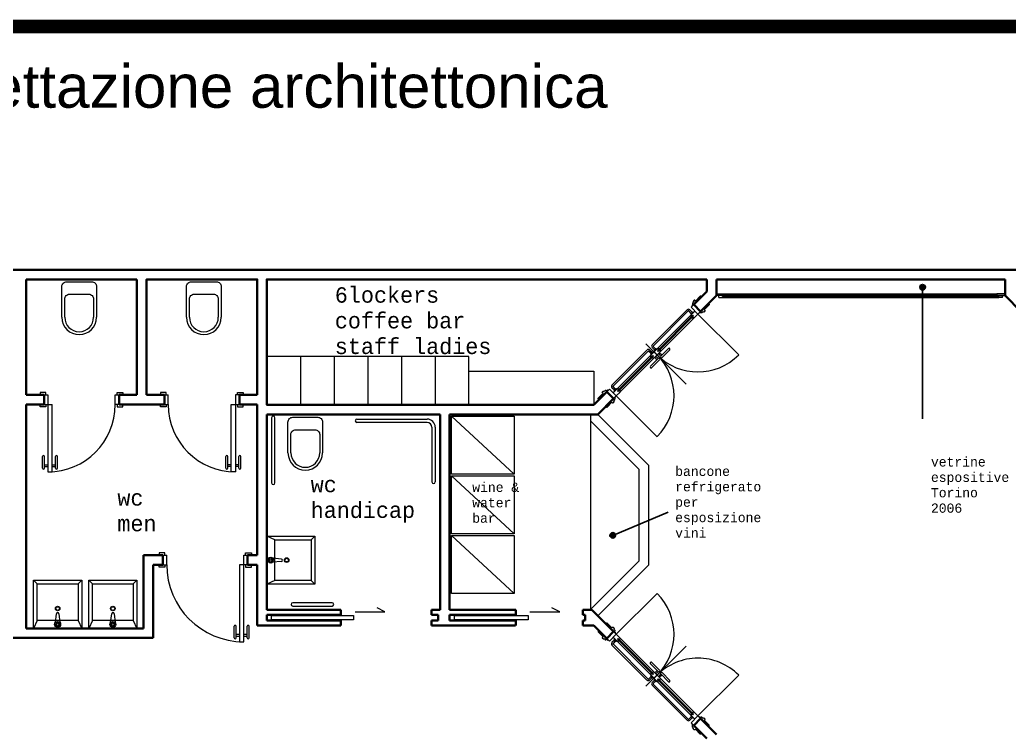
# Model space of a CAD drawing. Header units: millimetres. Extents: x 315.9 to 351.7, y 164.8 to 191.
# Drawn here: x 327.54 to 337.83, y 182.31 to 189.73 of the extents above; entities that cross this region are included whole.
import ezdxf

# ---------------------------------------------------------------- set-up
doc = ezdxf.new("R2010")
doc.units = ezdxf.units.MM
doc.linetypes.add('DASHED2', pattern=[9.525, 6.35, -3.175])
for name, color, linetype, lineweight in [('ARREDI attrezzature - furniture', 175, 'Continuous', 9), ('MURATURA sezioni - section wall', 7, 'Continuous', 40), ('PORTE finestre - doors windows', 252, 'Continuous', 5), ('PROIEZIONI finissime - fine lines', 251, 'Continuous', 9), ('www.archweb.it - All rights reserved', 2, 'Continuous', 5)]:
    doc.layers.add(name, color=color, linetype=linetype, lineweight=lineweight)
doc.layers.add('SCRITTE - txt', color=252, linetype='Continuous')
doc.layers.add('VETRATE sezioni - windows sections', color=171, linetype='Continuous', true_color=0x4d79ff)
doc.styles.add('LUCIDA', font='lucon.TTF')
doc.styles.get("Standard").update_dxf_attribs({"font": 'arial.ttf'})

msp = doc.modelspace()

# ---------------------------------------------------------------- hatches: boundary and pattern name
at = {"layer": 'SCRITTE - txt'}
for points in [[(336.956, 186.953, 1), (336.898, 186.953, 1)], [(333.736, 184.376, 1), (333.679, 184.376, 1)]]:
    msp.add_hatch(color=256, dxfattribs=at).paths.add_polyline_path(points)

# ---------------------------------------------------------------- linework, layer by layer
at = {"layer": 'ARREDI attrezzature - furniture', "linetype": 'Continuous', "lineweight": 0}
for p, q in [((334.784, 186.886), (337.784, 186.886)), ((334.809, 186.846), (334.809, 186.866)), ((334.809, 186.846), (334.849, 186.846)), ((334.849, 186.846), (334.849, 186.856)), ((334.849, 186.856), (334.869, 186.856)), ((334.869, 186.886), (334.869, 186.856)), ((337.699, 186.886), (337.699, 186.856)), ((337.719, 186.856), (337.699, 186.856)), ((337.719, 186.846), (337.719, 186.856)), ((337.759, 186.846), (337.719, 186.846)), ((337.759, 186.846), (337.759, 186.866)), ((333.478, 183.601), (333.478, 185.633))]:
    msp.add_line(p, q, dxfattribs=at)
at = {"layer": 'ARREDI attrezzature - furniture'}
for p, q in [((334.538, 186.698), (334.517, 186.677)), ((333.719, 185.879), (333.741, 185.9)), ((332.032, 185.613), (332.682, 185.013)), ((330.162, 185.598), (330.162, 184.921)), ((330.196, 184.921), (330.196, 185.598)), ((331.049, 185.583), (331.778, 185.583)), ((331.778, 185.549), (331.049, 185.549)), ((331.828, 185.499), (331.828, 184.931)), ((331.862, 185.499), (331.862, 184.931)), ((332.032, 184.993), (332.682, 184.393)), ((332.032, 184.373), (332.682, 183.773)), ((330.194, 184.331), (330.112, 184.369)), ((330.194, 184.331), (330.574, 184.331)), ((330.194, 183.907), (330.194, 184.331)), ((330.574, 184.331), (330.574, 183.907)), ((330.264, 184.106), (330.172, 184.096)), ((330.173, 184.143), (330.264, 184.131)), ((327.726, 183.492), (327.726, 183.872)), ((327.726, 183.872), (328.15, 183.872)), ((328.15, 183.872), (328.15, 183.492)), ((328.3, 183.492), (328.3, 183.872)), ((328.3, 183.872), (328.724, 183.872)), ((328.724, 183.872), (328.724, 183.492)), ((330.574, 183.907), (330.194, 183.907)), ((330.791, 183.675), (330.381, 183.675)), ((327.915, 183.471), (327.927, 183.562)), ((327.952, 183.562), (327.962, 183.47)), ((328.488, 183.471), (328.5, 183.562)), ((328.525, 183.562), (328.536, 183.47)), ((330.381, 183.641), (330.791, 183.641)), ((327.726, 183.492), (327.688, 183.41)), ((328.15, 183.492), (327.726, 183.492)), ((328.3, 183.492), (328.262, 183.41)), ((328.724, 183.492), (328.3, 183.492)), ((333.719, 183.295), (333.741, 183.273)), ((334.538, 182.476), (334.517, 182.497))]:
    msp.add_line(p, q, dxfattribs=at)
at = {"layer": 'ARREDI attrezzature - furniture', "linetype": 'Continuous'}
for p, q in [((333.551, 185.633), (334.078, 185.106)), ((333.481, 185.563), (333.978, 185.065)), ((334.078, 185.106), (334.078, 184.067)), ((333.978, 185.065), (333.978, 184.109)), ((333.481, 183.611), (333.978, 184.109)), ((333.551, 183.541), (334.078, 184.067))]:
    msp.add_line(p, q, dxfattribs=at)
at = {"layer": 'ARREDI attrezzature - furniture', "ltscale": 1.2}
for p, q in [((330.574, 184.331), (330.612, 184.369)), ((327.726, 183.872), (327.688, 183.91)), ((328.15, 183.872), (328.188, 183.91)), ((328.3, 183.872), (328.262, 183.91)), ((328.724, 183.872), (328.762, 183.91)), ((330.194, 183.907), (330.112, 183.869)), ((330.574, 183.907), (330.612, 183.869)), ((328.15, 183.492), (328.188, 183.41)), ((328.724, 183.492), (328.762, 183.41))]:
    msp.add_line(p, q, dxfattribs=at)
at = {"layer": 'ARREDI attrezzature - furniture'}
for points in [[(327.982, 186.641), (327.982, 186.961, -0.414214), (328.032, 187.011), (328.292, 187.011, -0.414214), (328.342, 186.961), (328.342, 186.641)], [(329.278, 186.641), (329.278, 186.961, -0.414214), (329.328, 187.011), (329.588, 187.011, -0.414214), (329.638, 186.961), (329.638, 186.641)], [(328.012, 186.641), (328.012, 186.831, -0.414214), (328.062, 186.881), (328.262, 186.881, -0.414214), (328.312, 186.831), (328.312, 186.641)], [(329.308, 186.641), (329.308, 186.831, -0.414214), (329.358, 186.881), (329.558, 186.881, -0.414214), (329.608, 186.831), (329.608, 186.641)], [(330.332, 185.233), (330.332, 185.553, -0.414214), (330.382, 185.603), (330.642, 185.603, -0.414214), (330.692, 185.553), (330.692, 185.233)], [(330.362, 185.233), (330.362, 185.423, -0.414214), (330.412, 185.473), (330.612, 185.473, -0.414214), (330.662, 185.423), (330.662, 185.233)]]:
    msp.add_lwpolyline(points, format="xyb", dxfattribs=at)
at = {"layer": 'ARREDI attrezzature - furniture', "linetype": 'Continuous', "lineweight": 0}
for points in [[(334.869, 186.866), (334.784, 186.866), (334.784, 186.886), (334.869, 186.886)], [(337.699, 186.866), (337.784, 186.866), (337.784, 186.886), (337.699, 186.886)]]:
    msp.add_lwpolyline(points, dxfattribs=at)
at = {"layer": 'ARREDI attrezzature - furniture', "linetype": 'Continuous'}
for points in [[(332.212, 186.233), (330.112, 186.233), (330.112, 185.733), (332.212, 185.733)], [(330.462, 186.233), (330.462, 185.733)], [(330.812, 186.233), (330.812, 185.733)], [(331.162, 186.233), (331.162, 185.733)], [(331.512, 186.233), (331.512, 185.733)], [(331.862, 186.233), (331.862, 185.733)], [(332.212, 186.083), (333.51, 186.083), (333.51, 185.733), (332.212, 185.733), (332.212, 186.233)]]:
    msp.add_lwpolyline(points, dxfattribs=at)
at = {"layer": 'ARREDI attrezzature - furniture'}
for points in [[(332.032, 185.613), (332.682, 185.613), (332.682, 185.013), (332.032, 185.013)], [(332.032, 184.993), (332.682, 184.993), (332.682, 184.393), (332.032, 184.393)], [(332.032, 184.373), (332.682, 184.373), (332.682, 183.773), (332.032, 183.773)], [(330.112, 184.369), (330.612, 184.369), (330.612, 183.869), (330.112, 183.869)], [(330.133, 184.105), (330.16, 184.096), (330.177, 184.119), (330.16, 184.142), (330.133, 184.134)], [(327.688, 183.41), (327.688, 183.91), (328.188, 183.91), (328.188, 183.41)], [(328.262, 183.41), (328.262, 183.91), (328.762, 183.91), (328.762, 183.41)], [(327.952, 183.431), (327.961, 183.458), (327.938, 183.475), (327.915, 183.458), (327.924, 183.431)], [(328.526, 183.431), (328.535, 183.458), (328.512, 183.475), (328.489, 183.458), (328.498, 183.431)]]:
    msp.add_lwpolyline(points, close=True, dxfattribs=at)
for centre, radius in [((330.153, 184.119), 0.0309), ((330.153, 184.119), 0.0126), ((330.318, 184.119), 0.0238), ((330.318, 184.119), 0.019), ((327.938, 183.616), 0.0238), ((327.938, 183.616), 0.019), ((328.512, 183.616), 0.0238), ((328.512, 183.616), 0.019), ((327.938, 183.451), 0.0309), ((327.938, 183.451), 0.0126), ((328.512, 183.451), 0.0309), ((328.512, 183.451), 0.0126)]:
    msp.add_circle(centre, radius, dxfattribs=at)
for centre, radius, start, end in [((328.162, 186.641), 0.18, 180, 0), ((328.162, 186.641), 0.15, 180, 0), ((329.458, 186.641), 0.18, 180, 0), ((329.458, 186.641), 0.15, 180, 0), ((330.179, 185.598), 0.0172, 0, 180), ((331.049, 185.566), 0.0172, 90, 270), ((331.778, 185.499), 0.0843, 0, 90), ((331.778, 185.499), 0.05, 0, 90), ((330.512, 185.233), 0.18, 180, 0), ((330.512, 185.233), 0.15, 180, 0), ((330.179, 184.921), 0.0172, 180, 0), ((331.845, 184.931), 0.0172, 180, 0), ((330.264, 184.118), 0.0123, 269.5099, 89.5099), ((330.381, 183.658), 0.0172, 90, 270), ((330.791, 183.658), 0.0172, 270, 90), ((327.939, 183.562), 0.0123, 359.5099, 179.5099), ((328.513, 183.562), 0.0123, 359.5099, 179.5099)]:
    msp.add_arc(centre, radius, start, end, dxfattribs=at)
at = {"layer": 'MURATURA sezioni - section wall'}
for p, q in [((315.962, 187.135), (342.609, 187.135)), ((327.612, 187.035), (327.612, 185.835)), ((327.612, 187.035), (328.762, 187.035)), ((328.762, 185.835), (328.762, 187.035)), ((334.684, 186.908), (334.684, 187.035)), ((327.612, 185.835), (327.797, 185.835)), ((327.797, 185.835), (327.797, 185.735)), ((328.577, 185.835), (328.577, 185.735)), ((328.762, 185.835), (328.577, 185.835)), ((329.047, 185.835), (328.862, 185.835)), ((329.047, 185.735), (329.047, 185.835)), ((330.012, 185.835), (329.827, 185.835)), ((329.827, 185.835), (329.827, 185.735)), ((333.715, 185.797), (333.645, 185.868)), ((327.612, 185.735), (327.797, 185.735)), ((327.612, 185.735), (327.612, 183.41)), ((328.577, 185.735), (329.047, 185.735)), ((329.827, 185.735), (330.012, 185.735)), ((328.832, 184.071), (328.832, 183.41)), ((333.398, 183.551), (333.398, 183.601)), ((333.398, 183.441), (333.398, 183.491)), ((333.715, 183.377), (333.645, 183.306))]:
    msp.add_line(p, q, dxfattribs=at)
at = {"layer": 'MURATURA sezioni - section wall', "linetype": 'Continuous'}
for p, q in [((334.784, 186.866), (334.784, 187.035)), ((337.784, 186.866), (337.784, 187.035)), ((337.784, 186.866), (337.784, 187.035)), ((334.55, 186.773), (334.684, 186.908)), ((334.62, 186.702), (334.784, 186.866)), ((337.948, 186.702), (337.784, 186.866)), ((334.55, 186.773), (334.62, 186.702)), ((333.645, 185.868), (333.51, 185.733)), ((330.012, 184.171), (330.012, 185.735)), ((333.51, 185.733), (332.407, 185.733)), ((333.715, 185.797), (333.551, 185.633)), ((330.112, 183.601), (330.112, 185.633)), ((330.112, 185.633), (331.912, 185.633)), ((331.912, 185.633), (331.912, 183.601)), ((333.551, 185.633), (332.012, 185.633)), ((332.012, 183.601), (332.012, 185.633)), ((328.832, 184.171), (328.832, 183.41)), ((328.932, 184.171), (328.832, 184.171)), ((329.032, 184.171), (328.832, 184.171)), ((329.032, 184.171), (329.032, 184.071)), ((329.912, 184.171), (330.012, 184.171)), ((329.912, 184.171), (329.912, 184.071)), ((328.932, 183.31), (328.932, 184.071)), ((329.032, 184.071), (328.932, 184.071)), ((329.912, 184.071), (330.012, 184.071)), ((330.012, 184.071), (330.012, 183.441)), ((330.112, 183.601), (330.882, 183.601)), ((330.112, 183.551), (330.112, 183.491)), ((330.112, 183.551), (330.882, 183.551)), ((330.882, 183.601), (330.882, 183.551)), ((331.822, 183.601), (331.822, 183.551)), ((331.912, 183.601), (331.822, 183.601)), ((331.892, 183.551), (331.822, 183.551)), ((331.892, 183.551), (331.892, 183.491)), ((332.012, 183.601), (332.699, 183.601)), ((332.012, 183.551), (332.699, 183.551)), ((332.012, 183.551), (332.012, 183.491)), ((332.699, 183.601), (332.699, 183.551)), ((333.491, 183.601), (333.398, 183.601)), ((333.419, 183.551), (333.398, 183.551)), ((333.419, 183.551), (333.419, 183.491)), ((333.715, 183.377), (333.491, 183.601)), ((330.112, 183.491), (330.882, 183.491)), ((330.882, 183.491), (330.882, 183.441)), ((331.822, 183.491), (331.822, 183.441)), ((331.892, 183.491), (331.822, 183.491)), ((332.012, 183.491), (332.699, 183.491)), ((332.699, 183.491), (332.699, 183.441)), ((333.419, 183.491), (333.398, 183.491)), ((327.612, 183.41), (328.832, 183.41)), ((330.012, 183.441), (330.882, 183.441)), ((331.822, 183.441), (332.698, 183.441)), ((333.51, 183.441), (333.398, 183.441)), ((333.645, 183.306), (333.51, 183.441)), ((326.192, 183.31), (328.932, 183.31)), ((334.55, 182.401), (334.62, 182.472)), ((334.62, 182.472), (334.784, 182.308)), ((334.55, 182.401), (334.684, 182.266))]:
    msp.add_line(p, q, dxfattribs=at)
at = {"layer": 'MURATURA sezioni - section wall'}
for points in [[(328.862, 185.835), (328.862, 187.035), (330.012, 187.035), (330.012, 185.835)], [(333.51, 185.733), (330.112, 185.733), (330.112, 187.035), (332.407, 187.035)], [(332.407, 187.035), (334.684, 187.035)], [(334.784, 187.035), (337.784, 187.035)]]:
    msp.add_lwpolyline(points, dxfattribs=at)
at = {"layer": 'PORTE finestre - doors windows', "ltscale": 1.2}
for p, q in [((334.56, 186.706), (333.712, 185.857)), ((334.481, 186.718), (334.117, 186.354)), ((334.491, 186.708), (334.127, 186.343)), ((334.541, 186.662), (334.173, 186.294)), ((334.544, 186.658), (334.177, 186.29)), ((334.548, 186.655), (334.18, 186.287)), ((334.2, 186.282), (334.56, 186.642)), ((334.522, 186.682), (334.497, 186.708)), ((334.533, 186.693), (334.508, 186.718)), ((334.521, 186.661), (334.53, 186.651)), ((334.142, 186.302), (334.117, 186.327)), ((334.153, 186.312), (334.127, 186.338)), ((333.699, 185.937), (334.063, 186.301)), ((333.71, 185.926), (334.074, 186.29)), ((333.756, 185.877), (334.124, 186.244)), ((333.759, 185.873), (334.127, 186.241)), ((333.763, 185.87), (334.131, 186.237)), ((334.105, 186.265), (334.08, 186.29)), ((334.116, 186.276), (334.09, 186.301)), ((334.103, 186.243), (334.113, 186.234)), ((334.169, 186.201), (334.144, 186.226)), ((334.179, 186.212), (334.155, 186.237)), ((334.174, 186.314), (334.184, 186.305)), ((334.206, 186.238), (334.181, 186.263)), ((334.216, 186.249), (334.191, 186.273)), ((334.206, 186.238), (334.285, 186.318)), ((334.22, 186.224), (334.299, 186.303)), ((334.135, 186.217), (333.775, 185.857)), ((334.179, 186.212), (334.1, 186.132)), ((334.194, 186.198), (334.114, 186.118)), ((333.735, 185.895), (333.71, 185.921)), ((333.725, 185.885), (333.699, 185.91)), ((333.757, 185.897), (333.766, 185.887)), ((333.725, 183.289), (333.699, 183.264)), ((333.735, 183.279), (333.71, 183.253)), ((333.71, 183.248), (334.074, 182.883)), ((334.56, 182.468), (333.712, 183.317)), ((333.756, 183.297), (334.124, 182.929)), ((333.759, 183.301), (334.127, 182.933)), ((333.763, 183.304), (334.131, 182.936)), ((334.135, 182.957), (333.775, 183.317)), ((333.699, 183.237), (334.063, 182.873)), ((334.179, 182.962), (334.1, 183.041)), ((334.194, 182.976), (334.114, 183.056)), ((334.169, 182.973), (334.144, 182.948)), ((334.179, 182.962), (334.155, 182.937)), ((334.206, 182.936), (334.181, 182.911)), ((334.206, 182.936), (334.285, 182.856)), ((334.22, 182.95), (334.299, 182.87)), ((334.105, 182.909), (334.08, 182.883)), ((334.116, 182.898), (334.09, 182.873)), ((334.142, 182.872), (334.117, 182.847)), ((334.153, 182.862), (334.127, 182.836)), ((334.491, 182.466), (334.127, 182.83)), ((334.541, 182.512), (334.173, 182.88)), ((334.544, 182.516), (334.177, 182.883)), ((334.548, 182.519), (334.18, 182.887)), ((334.216, 182.925), (334.191, 182.9)), ((334.2, 182.892), (334.56, 182.532)), ((334.481, 182.456), (334.117, 182.82)), ((334.522, 182.492), (334.497, 182.466)), ((334.533, 182.481), (334.508, 182.456))]:
    msp.add_line(p, q, dxfattribs=at)
at = {"layer": 'PORTE finestre - doors windows'}
for p, q in [((327.817, 185.86), (327.757, 185.86)), ((327.757, 185.86), (327.757, 185.835)), ((327.757, 185.835), (327.837, 185.835)), ((327.797, 185.835), (327.797, 185.735)), ((327.817, 185.835), (327.817, 185.86)), ((327.837, 185.835), (327.837, 185.035)), ((328.537, 185.735), (328.537, 185.835)), ((328.537, 185.835), (328.617, 185.835)), ((328.557, 185.86), (328.617, 185.86)), ((328.557, 185.835), (328.557, 185.86)), ((328.577, 185.835), (328.577, 185.735)), ((328.617, 185.86), (328.617, 185.835)), ((329.067, 185.86), (329.007, 185.86)), ((329.007, 185.86), (329.007, 185.835)), ((329.007, 185.835), (329.087, 185.835)), ((329.047, 185.835), (329.047, 185.735)), ((329.067, 185.835), (329.067, 185.86)), ((329.087, 185.735), (329.087, 185.835)), ((329.867, 185.835), (329.787, 185.835)), ((329.787, 185.835), (329.787, 185.035)), ((329.807, 185.86), (329.867, 185.86)), ((329.807, 185.835), (329.807, 185.86)), ((329.827, 185.835), (329.827, 185.735)), ((329.867, 185.86), (329.867, 185.835)), ((327.757, 185.71), (327.757, 185.735)), ((327.757, 185.735), (327.882, 185.735)), ((327.817, 185.71), (327.757, 185.71)), ((327.817, 185.735), (327.817, 185.71)), ((327.882, 185.035), (327.882, 185.735)), ((328.617, 185.735), (328.537, 185.735)), ((328.557, 185.735), (328.557, 185.71)), ((328.557, 185.71), (328.617, 185.71)), ((328.617, 185.71), (328.617, 185.735)), ((329.007, 185.71), (329.007, 185.735)), ((329.007, 185.735), (329.087, 185.735)), ((329.067, 185.71), (329.007, 185.71)), ((329.067, 185.735), (329.067, 185.71)), ((329.742, 185.735), (329.867, 185.735)), ((329.742, 185.035), (329.742, 185.735)), ((329.807, 185.735), (329.807, 185.71)), ((329.807, 185.71), (329.867, 185.71)), ((329.867, 185.71), (329.867, 185.735)), ((327.782, 185.075), (327.782, 185.195)), ((327.802, 185.075), (327.802, 185.195)), ((327.917, 185.075), (327.917, 185.195)), ((327.937, 185.075), (327.937, 185.195)), ((329.687, 185.075), (329.687, 185.195)), ((329.707, 185.075), (329.707, 185.195)), ((329.822, 185.075), (329.822, 185.195)), ((329.842, 185.075), (329.842, 185.195)), ((327.802, 185.11), (327.837, 185.11)), ((327.802, 185.09), (327.837, 185.09)), ((327.882, 185.11), (327.917, 185.11)), ((327.882, 185.09), (327.917, 185.09)), ((329.742, 185.11), (329.707, 185.11)), ((329.742, 185.09), (329.707, 185.09)), ((329.822, 185.11), (329.787, 185.11)), ((329.822, 185.09), (329.787, 185.09)), ((327.837, 185.035), (327.882, 185.035)), ((329.787, 185.035), (329.742, 185.035)), ((329.052, 184.196), (328.992, 184.196)), ((328.992, 184.196), (328.992, 184.171)), ((328.992, 184.171), (329.072, 184.171)), ((329.032, 184.171), (329.032, 184.071)), ((329.052, 184.171), (329.052, 184.196)), ((329.072, 184.071), (329.072, 184.171)), ((329.872, 184.171), (329.952, 184.171)), ((329.872, 183.271), (329.872, 184.171)), ((329.892, 184.196), (329.952, 184.196)), ((329.892, 184.171), (329.892, 184.196)), ((329.912, 184.171), (329.912, 184.071)), ((329.952, 184.196), (329.952, 184.171)), ((328.992, 184.046), (328.992, 184.071)), ((328.992, 184.071), (329.072, 184.071)), ((329.052, 184.071), (329.052, 184.046)), ((329.952, 184.071), (329.827, 184.071)), ((329.827, 184.071), (329.827, 183.271)), ((329.892, 184.071), (329.892, 184.046)), ((329.952, 184.046), (329.952, 184.071)), ((329.052, 184.046), (328.992, 184.046)), ((329.892, 184.046), (329.952, 184.046)), ((331.03, 183.583), (331.339, 183.583)), ((331.339, 183.583), (331.258, 183.624)), ((329.772, 183.311), (329.772, 183.431)), ((329.792, 183.311), (329.792, 183.431)), ((329.827, 183.346), (329.792, 183.346)), ((329.907, 183.346), (329.872, 183.346)), ((329.907, 183.311), (329.907, 183.431)), ((329.927, 183.311), (329.927, 183.431)), ((329.827, 183.326), (329.792, 183.326)), ((329.827, 183.271), (329.872, 183.271)), ((329.907, 183.326), (329.872, 183.326))]:
    msp.add_line(p, q, dxfattribs=at)
at = {"layer": 'PORTE finestre - doors windows', "ltscale": 1.2}
for points in [[(334.536, 186.759), (334.631, 186.854), (334.624, 186.861, 0.414214), (334.617, 186.861), (334.566, 186.81), (334.559, 186.818, 0.414214), (334.552, 186.818), (334.545, 186.81, 0.414214), (334.545, 186.803), (334.548, 186.8), (334.536, 186.787, 0.414214), (334.536, 186.78), (334.54, 186.775), (334.53, 186.764), (334.536, 186.759)], [(334.606, 186.688), (334.702, 186.784), (334.709, 186.777, -0.414214), (334.709, 186.769), (334.658, 186.719), (334.665, 186.711, -0.414214), (334.665, 186.704), (334.658, 186.697, -0.414214), (334.651, 186.697), (334.647, 186.701), (334.634, 186.688, -0.414214), (334.627, 186.688), (334.622, 186.693), (334.612, 186.683), (334.606, 186.688)], [(334.521, 186.661, -0.414214), (334.521, 186.666)], [(334.53, 186.651), (334.523, 186.644), (334.522, 186.645, -0.414214), (334.522, 186.65), (334.527, 186.655)], [(334.53, 186.637), (334.531, 186.636, 0.414214), (334.537, 186.636), (334.541, 186.64)], [(334.592, 186.674), (334.552, 186.634, -0.414214), (334.547, 186.634), (334.537, 186.644)], [(334.103, 186.243, -0.414214), (334.103, 186.249)], [(334.113, 186.234), (334.106, 186.227), (334.105, 186.227, -0.414214), (334.105, 186.233), (334.109, 186.237)], [(334.113, 186.22), (334.114, 186.219, 0.414214), (334.119, 186.219), (334.124, 186.223)], [(334.2, 186.282), (334.135, 186.217, -0.414214), (334.13, 186.217), (334.12, 186.227)], [(334.174, 186.314, 0.414214), (334.168, 186.314)], [(334.184, 186.305), (334.191, 186.312), (334.19, 186.312, 0.414214), (334.184, 186.312), (334.18, 186.308)], [(334.2, 186.282, 0.414214), (334.2, 186.288), (334.191, 186.297)], [(334.198, 186.305), (334.199, 186.304, -0.414214), (334.199, 186.298), (334.194, 186.294)], [(333.659, 185.882), (333.563, 185.787), (333.556, 185.794, -0.414214), (333.556, 185.801), (333.607, 185.852), (333.6, 185.859, -0.414214), (333.6, 185.866), (333.607, 185.873, -0.414214), (333.614, 185.873), (333.618, 185.869), (333.63, 185.882, -0.414214), (333.637, 185.882), (333.642, 185.877), (333.653, 185.888), (333.659, 185.882)], [(333.729, 185.811), (333.634, 185.716), (333.641, 185.709, 0.414214), (333.648, 185.709), (333.699, 185.76), (333.706, 185.753, 0.414214), (333.713, 185.753), (333.72, 185.76, 0.414214), (333.72, 185.767), (333.717, 185.77), (333.729, 185.783, 0.414214), (333.729, 185.79), (333.724, 185.795), (333.735, 185.806), (333.729, 185.811)], [(333.744, 185.826), (333.783, 185.865, 0.414214), (333.783, 185.871), (333.774, 185.88)], [(333.757, 185.897, 0.414214), (333.751, 185.897)], [(333.766, 185.887), (333.774, 185.894), (333.773, 185.895, 0.414214), (333.767, 185.895), (333.763, 185.891)], [(333.781, 185.887), (333.781, 185.887, -0.414214), (333.781, 185.881), (333.777, 185.877)], [(333.729, 183.362), (333.634, 183.458), (333.641, 183.465, -0.414214), (333.648, 183.465), (333.699, 183.414), (333.706, 183.421, -0.414214), (333.713, 183.421), (333.72, 183.414, -0.414214), (333.72, 183.407), (333.717, 183.403), (333.729, 183.391, -0.414214), (333.729, 183.384), (333.724, 183.379), (333.735, 183.368), (333.729, 183.362)], [(333.659, 183.292), (333.563, 183.387), (333.556, 183.38, 0.414214), (333.556, 183.373), (333.607, 183.322), (333.6, 183.315, 0.414214), (333.6, 183.308), (333.607, 183.301, 0.414214), (333.614, 183.301), (333.618, 183.304), (333.63, 183.292, 0.414214), (333.637, 183.292), (333.642, 183.297), (333.653, 183.286), (333.659, 183.292)], [(333.744, 183.348), (333.783, 183.309, -0.414214), (333.783, 183.303), (333.774, 183.294)], [(333.766, 183.286), (333.757, 183.277, -0.414214), (333.751, 183.277)], [(333.766, 183.286), (333.774, 183.279), (333.773, 183.279, -0.414214), (333.767, 183.279), (333.763, 183.283)], [(333.781, 183.286), (333.781, 183.287, 0.414214), (333.781, 183.293), (333.777, 183.297)], [(334.113, 182.94), (334.103, 182.93, 0.414214), (334.103, 182.925)], [(334.113, 182.94), (334.106, 182.947), (334.105, 182.946, 0.414214), (334.105, 182.941), (334.109, 182.936)], [(334.113, 182.954), (334.114, 182.955, -0.414214), (334.119, 182.955), (334.124, 182.951)], [(334.2, 182.892), (334.135, 182.957, 0.414214), (334.13, 182.957), (334.12, 182.947)], [(334.184, 182.869), (334.174, 182.86, -0.414214), (334.168, 182.86)], [(334.184, 182.869), (334.191, 182.862), (334.19, 182.862, -0.414214), (334.184, 182.862), (334.18, 182.866)], [(334.2, 182.892, -0.414214), (334.2, 182.886), (334.191, 182.876)], [(334.198, 182.869), (334.199, 182.87, 0.414214), (334.199, 182.876), (334.194, 182.88)], [(334.53, 182.523), (334.521, 182.513, 0.414214), (334.521, 182.508)], [(334.53, 182.523), (334.523, 182.53), (334.522, 182.529, 0.414214), (334.522, 182.524), (334.527, 182.519)], [(334.53, 182.537), (334.531, 182.538, -0.414214), (334.537, 182.538), (334.541, 182.533)], [(334.592, 182.5), (334.552, 182.539, 0.414214), (334.547, 182.539), (334.537, 182.53)], [(334.606, 182.486), (334.702, 182.39), (334.709, 182.397, 0.414214), (334.709, 182.404), (334.658, 182.455), (334.665, 182.462, 0.414214), (334.665, 182.469), (334.658, 182.477, 0.414214), (334.651, 182.477), (334.647, 182.473), (334.634, 182.486, 0.414214), (334.627, 182.486), (334.622, 182.481), (334.612, 182.491), (334.606, 182.486)], [(334.536, 182.415), (334.631, 182.32), (334.624, 182.312, -0.414214), (334.617, 182.312), (334.566, 182.363), (334.559, 182.356, -0.414214), (334.552, 182.356), (334.545, 182.363, -0.414214), (334.545, 182.37), (334.548, 182.374), (334.536, 182.387, -0.414214), (334.536, 182.394), (334.54, 182.399), (334.53, 182.409), (334.536, 182.415)]]:
    msp.add_lwpolyline(points, format="xyb", dxfattribs=at)
for points in [[(334.55, 186.773), (334.521, 186.745), (334.592, 186.674), (334.62, 186.702)], [(333.645, 185.868), (333.673, 185.896), (333.744, 185.826), (333.715, 185.797)], [(333.645, 183.306), (333.673, 183.278), (333.744, 183.348), (333.715, 183.377)], [(334.55, 182.401), (334.521, 182.429), (334.592, 182.5), (334.62, 182.472)]]:
    msp.add_lwpolyline(points, close=True, dxfattribs=at)
for points in [[(334.545, 186.691), (334.538, 186.698), (334.517, 186.677), (334.524, 186.67)], [(334.548, 186.655), (334.541, 186.662)], [(334.128, 186.274), (334.121, 186.281), (334.1, 186.26), (334.107, 186.253)], [(334.131, 186.237), (334.124, 186.244)], [(334.136, 186.282), (334.168, 186.25)], [(334.144, 186.289), (334.137, 186.296), (334.158, 186.318), (334.165, 186.311)], [(334.18, 186.287), (334.173, 186.294)], [(333.727, 185.872), (333.719, 185.879), (333.741, 185.9), (333.748, 185.893)], [(333.763, 185.87), (333.756, 185.877)], [(333.727, 183.302), (333.719, 183.295), (333.741, 183.273), (333.748, 183.28)], [(333.763, 183.304), (333.756, 183.297)], [(334.131, 182.936), (334.124, 182.929)], [(334.128, 182.9), (334.121, 182.893), (334.1, 182.914), (334.107, 182.921)], [(334.136, 182.892), (334.168, 182.924)], [(334.144, 182.884), (334.137, 182.877), (334.158, 182.856), (334.165, 182.863)], [(334.18, 182.887), (334.173, 182.88)], [(334.548, 182.519), (334.541, 182.512)], [(334.545, 182.483), (334.538, 182.476), (334.517, 182.497), (334.524, 182.504)]]:
    msp.add_lwpolyline(points, dxfattribs=at)
at = {"layer": 'PORTE finestre - doors windows'}
for points in [[(330.162, 183.498), (330.162, 183.543), (331.012, 183.543), (331.012, 183.498)], [(332.062, 183.498), (332.062, 183.543), (332.829, 183.543), (332.829, 183.498)]]:
    msp.add_lwpolyline(points, close=True, dxfattribs=at)
at = {"layer": 'PORTE finestre - doors windows', "ltscale": 1.2}
for centre, radius, start, end in [((334.494, 186.705), 0.019, 44.998, 134.998), ((334.494, 186.705), 0.004, 44.998, 134.998), ((334.13, 186.341), 0.019, 134.998, 224.998), ((334.13, 186.341), 0.004, 134.998, 224.998), ((334.077, 186.288), 0.019, 44.998, 134.998), ((334.077, 186.288), 0.004, 44.998, 134.998), ((334.213, 186.231), 0.01, 134.998, 314.998), ((334.292, 186.311), 0.01, 314.998, 134.998), ((334.107, 186.125), 0.01, 134.998, 314.998), ((334.187, 186.205), 0.01, 314.998, 134.998), ((333.713, 185.923), 0.019, 134.998, 224.998), ((333.713, 185.923), 0.004, 134.998, 224.998), ((333.713, 183.25), 0.019, 135.002, 225.002), ((333.713, 183.25), 0.004, 135.002, 225.002), ((334.107, 183.049), 0.01, 45.002, 225.002), ((334.187, 182.969), 0.01, 225.002, 45.002), ((334.213, 182.943), 0.01, 45.002, 225.002), ((334.077, 182.886), 0.019, 225.002, 315.002), ((334.077, 182.886), 0.004, 225.002, 315.002), ((334.13, 182.833), 0.019, 135.002, 225.002), ((334.13, 182.833), 0.004, 135.002, 225.002), ((334.292, 182.863), 0.01, 225.002, 45.002), ((334.494, 182.469), 0.019, 225.002, 315.002), ((334.494, 182.469), 0.004, 225.002, 315.002)]:
    msp.add_arc(centre, radius, start, end, dxfattribs=at)
at = {"layer": 'PORTE finestre - doors windows'}
for centre, start, end in [((327.792, 185.195), 0, 180), ((327.927, 185.195), 0, 180), ((329.697, 185.195), 0, 180), ((329.832, 185.195), 0, 180), ((327.792, 185.075), 180, 0), ((327.927, 185.075), 180, 0), ((329.697, 185.075), 180, 0), ((329.832, 185.075), 180, 0), ((329.782, 183.431), 0, 180), ((329.917, 183.431), 0, 180), ((329.782, 183.311), 180, 0), ((329.917, 183.311), 180, 0)]:
    msp.add_arc(centre, 0.01, start, end, dxfattribs=at)
at = {"layer": 'PROIEZIONI finissime - fine lines', "linetype": 'DASHED2', "ltscale": 10}
for p, q in [((334.592, 186.674), (335.016, 186.25)), ((333.744, 185.826), (334.168, 185.401)), ((333.744, 183.348), (334.168, 183.773)), ((334.592, 182.5), (335.016, 182.924))]:
    msp.add_line(p, q, dxfattribs=at)
at = {"layer": 'PROIEZIONI finissime - fine lines', "ltscale": 1.2}
for p, q in [((334.469, 185.948), (334.052, 186.365)), ((334.469, 183.226), (334.052, 182.809))]:
    msp.add_line(p, q, dxfattribs=at)
at = {"layer": 'PROIEZIONI finissime - fine lines'}
for p, q in [((332.846, 183.583), (333.156, 183.583)), ((333.156, 183.583), (333.075, 183.624))]:
    msp.add_line(p, q, dxfattribs=at)
at = {"layer": 'PROIEZIONI finissime - fine lines', "linetype": 'DASHED2', "ltscale": 1500}
for centre, radius, start, end in [((333.744, 185.826), 0.6, 314.998, 44.998), ((334.592, 186.674), 0.6, 224.998, 314.998), ((327.837, 185.735), 0.7, 270, 360), ((329.787, 185.735), 0.7, 180, 270), ((329.872, 184.071), 0.8, 180, 270), ((333.744, 183.348), 0.6, 315.002, 45.002), ((334.592, 182.5), 0.6, 45.002, 135.002)]:
    msp.add_arc(centre, radius, start, end, dxfattribs=at)
at = {"layer": 'SCRITTE - txt'}
msp.add_line((336.927, 186.953), (336.927, 185.588), dxfattribs=at)
at = {"layer": 'SCRITTE - txt', "ltscale": 1500}
msp.add_line((334.284, 184.616), (333.707, 184.376), dxfattribs=at)
at = {"layer": 'SCRITTE - txt'}
for centre in [(336.927, 186.953), (333.707, 184.376)]:
    msp.add_circle(centre, 0.0289, dxfattribs=at)
at = {"layer": 'VETRATE sezioni - windows sections', "ltscale": 0.015}
for p, q in [((334.849, 186.846), (337.719, 186.846)), ((334.869, 186.866), (337.699, 186.866)), ((334.869, 186.856), (337.699, 186.856))]:
    msp.add_line(p, q, dxfattribs=at)
at = {"layer": 'www.archweb.it - All rights reserved', "color": 7, "ltscale": 0.02, "true_color": 0xffffff, "const_width": 0.139}
msp.add_lwpolyline([(315.962, 189.662), (351.637, 189.662)], dxfattribs=at)

# ---------------------------------------------------------------- texts
at = {"layer": 'SCRITTE - txt', "attachment_point": 1, "style": 'LUCIDA'}
for s, insert, char_height, width in [('6lockers\\Pcoffee bar \\Pstaff ladies', (330.819, 186.953), 0.16, 2.88862), ('vetrine espositive\\PTorino 2006', (337.014, 185.187), 0.096, 0.56761), ('bancone refrigerato per esposizione vini', (334.356, 185.089), 0.096, 0.56761), ('wc handicap', (330.568, 184.984), 0.16, 0.94602), ('wine &\\Pwater  bar', (332.247, 184.923), 0.096, 0.56761), ('wc\\Pmen', (328.559, 184.845), 0.16, 0.94602)]:
    msp.add_mtext(s, dxfattribs=dict(at, insert=insert, char_height=char_height, width=width))
at = {"layer": 'www.archweb.it - All rights reserved', "color": 253}
msp.add_text('Contenitore di strumenti CAD per la progettazione architettonica', height=0.44733, dxfattribs=at).set_placement((315.94, 188.818))

doc.saveas('drawing.dxf')
